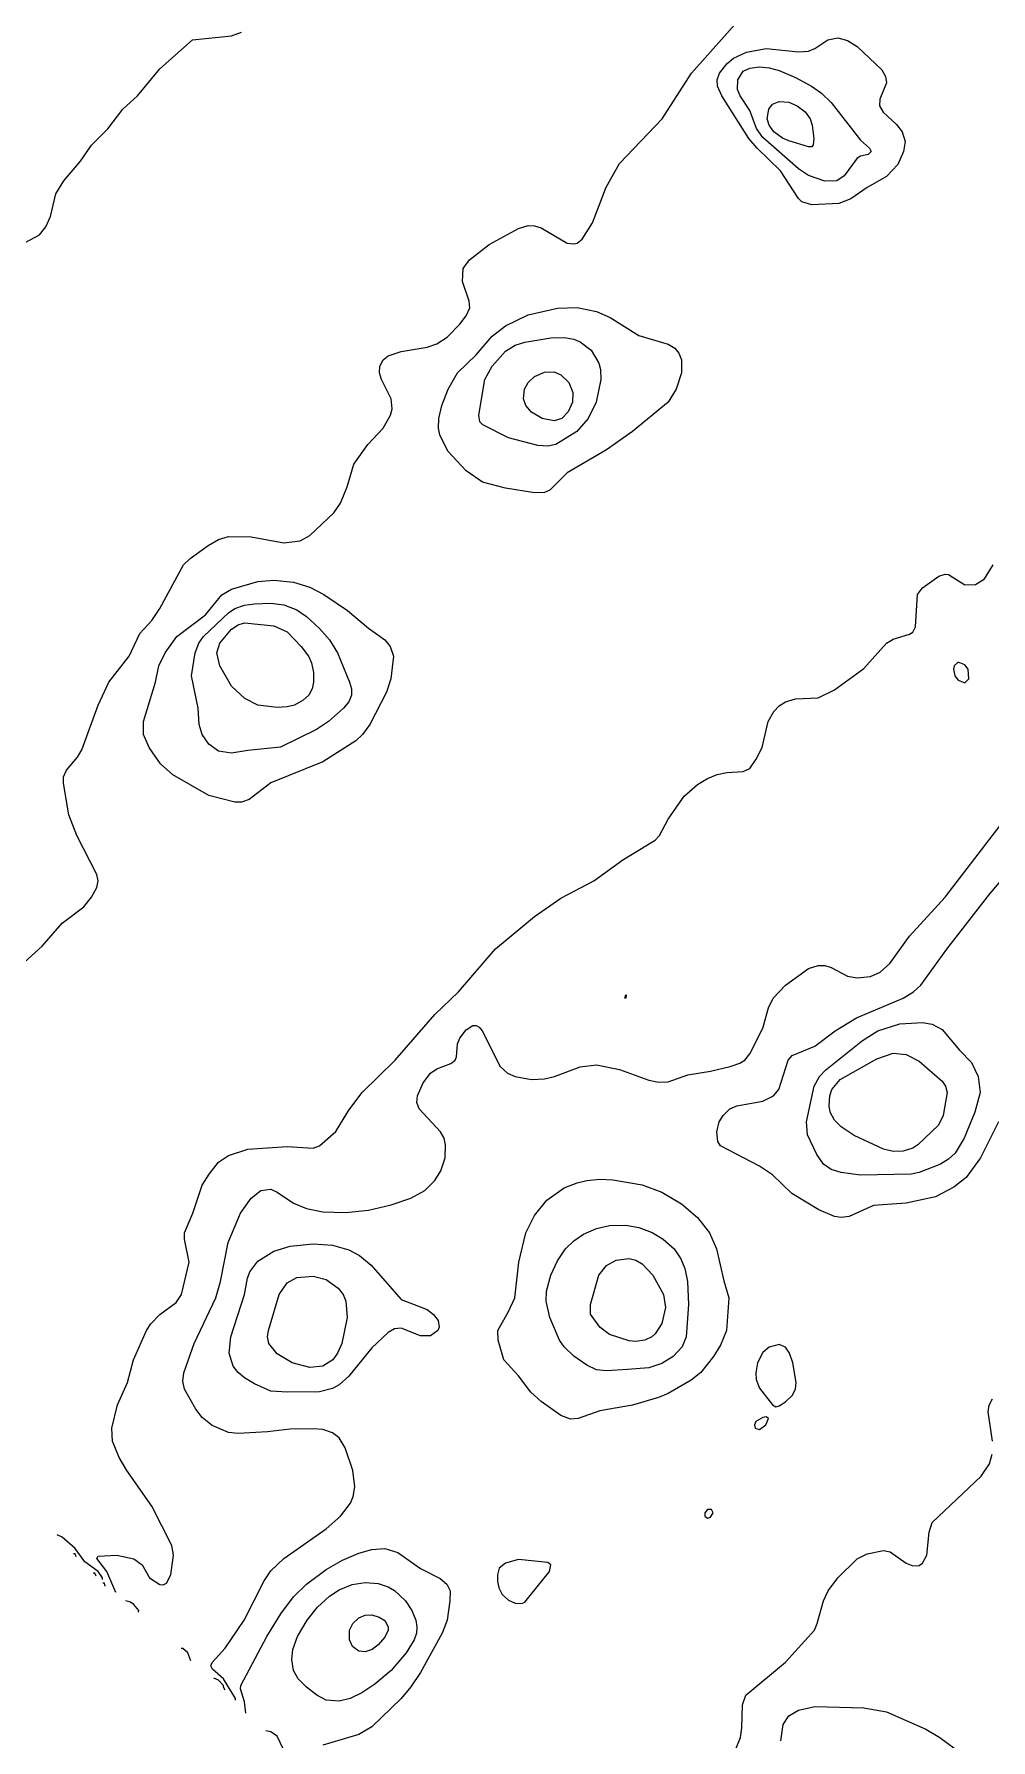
# Model space of a CAD drawing. Extents: x 474277 to 475042, y 254928 to 255625.
# Drawn here: x 474325.2 to 474347.71, y 255244.52 to 255284.68 of the extents above; entities that cross this region are included whole.
import ezdxf

# ---------------------------------------------------------------- set-up
doc = ezdxf.new("R2010")
doc.units = 0
doc.header["$MEASUREMENT"] = 0
doc.layers.add('BaseMapV2_DTM_export_MonNov09090547073261 — entities', color=1, linetype='CONTINUOUS')

msp = doc.modelspace()

# ---------------------------------------------------------------- linework, layer by layer
at = {"layer": 'BaseMapV2_DTM_export_MonNov09090547073261 — entities', "color": 15, "linetype": 'Continuous', "true_color": 0xb7484b}
for points in [[(474324.882, 255262.75, 92.5), (474325.385, 255263.21, 92.5), (474325.857, 255263.747, 92.5), (474326.367, 255264.131, 92.5), (474326.546, 255264.359, 92.5), (474326.673, 255264.591, 92.5), (474326.705, 255264.744, 92.5), (474326.674, 255264.897, 92.5), (474326.201, 255265.817, 92.5), (474326.01, 255266.3, 92.5), (474325.886, 255267.044, 92.5), (474325.89, 255267.198, 92.5), (474325.959, 255267.351, 92.5), (474326.221, 255267.658, 92.5), (474326.316, 255267.833, 92.5), (474326.703, 255268.884, 92.5), (474326.958, 255269.421, 92.5), (474327.432, 255270.035, 92.5), (474327.687, 255270.571, 92.5), (474327.964, 255270.878, 92.5), (474328.157, 255271.156, 92.5), (474328.711, 255272.182, 92.5), (474328.868, 255272.335, 92.5), (474329.295, 255272.642, 92.5), (474329.537, 255272.779, 92.5), (474329.767, 255272.855, 92.5), (474330.304, 255272.845, 92.5), (474331.07, 255272.705, 92.5), (474331.454, 255272.753, 92.5), (474331.684, 255272.876, 92.5), (474332.252, 255273.408, 92.5), (474332.409, 255273.638, 92.5), (474332.56, 255274.022, 92.5), (474332.718, 255274.558, 92.5), (474333.048, 255275.019, 92.5), (474333.411, 255275.402, 92.5), (474333.585, 255275.709, 92.5), (474333.621, 255275.862, 92.5), (474333.601, 255276.092, 92.5), (474333.373, 255276.552, 92.5), (474333.326, 255276.705, 92.5), (474333.331, 255276.859, 92.5), (474333.408, 255277.012, 92.5), (474333.524, 255277.103, 92.5), (474333.831, 255277.21, 92.5), (474334.444, 255277.311, 92.5), (474334.674, 255277.385, 92.5), (474334.919, 255277.549, 92.5), (474335.211, 255277.849, 92.5), (474335.364, 255278.045, 92.5), (474335.448, 255278.239, 92.5), (474335.436, 255278.392, 92.5), (474335.279, 255278.852, 92.5), (474335.294, 255279.159, 92.5), (474335.441, 255279.363, 92.5), (474335.901, 255279.727, 92.5), (474336.591, 255280.1, 92.5), (474336.821, 255280.175, 92.5), (474336.974, 255280.168, 92.5), (474337.128, 255280.122, 92.5), (474337.741, 255279.757, 92.5), (474337.895, 255279.739, 92.5), (474337.971, 255279.759, 92.5), (474338.095, 255279.849, 92.5), (474338.338, 255280.233, 92.5), (474338.653, 255281.076, 92.5), (474338.968, 255281.631, 92.5), (474339.972, 255282.686, 92.5), (474340.665, 255283.76, 92.5), (474341.882, 255285.127, 92.5)], [(474324.986, 255279.772, 92.25), (474325.32, 255279.958, 92.25), (474325.473, 255280.139, 92.25), (474325.579, 255280.386, 92.25), (474325.71, 255280.923, 92.25), (474325.899, 255281.229, 92.25), (474326.29, 255281.689, 92.25), (474326.546, 255282.067, 92.25), (474326.93, 255282.448, 92.25), (474327.282, 255282.916, 92.25), (474327.631, 255283.223, 92.25), (474328.157, 255283.862, 92.25), (474328.923, 255284.546, 92.25), (474329.844, 255284.641, 92.25), (474330.074, 255284.722, 92.25)], [(474344.133, 255280.693, 92.75), (474343.492, 255280.664, 92.75), (474343.262, 255280.731, 92.75), (474343.185, 255280.806, 92.75), (474342.757, 255281.459, 92.75), (474342.207, 255281.996, 92.75), (474342.012, 255282.226, 92.75), (474341.381, 255283.223, 92.75), (474341.277, 255283.453, 92.75), (474341.27, 255283.606, 92.75), (474341.322, 255283.76, 92.75), (474341.503, 255283.99, 92.75), (474341.652, 255284.117, 92.75), (474341.958, 255284.251, 92.75), (474342.418, 255284.339, 92.75), (474343.185, 255284.261, 92.75), (474343.415, 255284.276, 92.75), (474343.569, 255284.34, 92.75), (474343.875, 255284.547, 92.75), (474344.105, 255284.593, 92.75), (474344.335, 255284.533, 92.75), (474344.565, 255284.389, 92.75), (474345.14, 255283.836, 92.75), (474345.231, 255283.683, 92.75), (474345.254, 255283.53, 92.75), (474345.092, 255283.146, 92.75), (474345.084, 255282.993, 92.75), (474345.17, 255282.84, 92.75), (474345.485, 255282.555, 92.75), (474345.622, 255282.379, 92.75), (474345.69, 255282.149, 92.75), (474345.656, 255281.919, 92.75), (474345.52, 255281.613, 92.75), (474345.255, 255281.327, 92.75), (474344.795, 255281.072, 92.75), (474344.412, 255280.803, 92.75), (474344.133, 255280.693, 92.75)], [(474344.081, 255281.229, 93), (474343.799, 255281.22, 93), (474343.415, 255281.349, 93), (474343.185, 255281.508, 93), (474342.342, 255282.245, 93), (474342.196, 255282.456, 93), (474342.035, 255282.879, 93), (474341.81, 255283.223, 93), (474341.749, 255283.376, 93), (474341.756, 255283.606, 93), (474341.882, 255283.806, 93), (474342.035, 255283.88, 93), (474342.265, 255283.909, 93), (474342.495, 255283.887, 93), (474342.725, 255283.821, 93), (474343.109, 255283.661, 93), (474343.487, 255283.453, 93), (474343.722, 255283.292, 93), (474343.951, 255283.07, 93), (474344.642, 255282.185, 93), (474344.855, 255281.996, 93), (474344.891, 255281.919, 93), (474344.819, 255281.843, 93), (474344.642, 255281.809, 93), (474344.565, 255281.757, 93), (474344.259, 255281.345, 93), (474344.081, 255281.229, 93)], [(474343.53, 255282.073, 93.25), (474343.492, 255282.028, 93.25), (474343.415, 255282.029, 93.25), (474342.955, 255282.165, 93.25), (474342.802, 255282.227, 93.25), (474342.604, 255282.379, 93.25), (474342.488, 255282.533, 93.25), (474342.441, 255282.686, 93.25), (474342.487, 255282.916, 93.25), (474342.572, 255283.027, 93.25), (474342.725, 255283.093, 93.25), (474342.955, 255283.075, 93.25), (474343.15, 255282.993, 93.25), (474343.339, 255282.849, 93.25), (474343.453, 255282.686, 93.25), (474343.506, 255282.533, 93.25), (474343.545, 255282.226, 93.25), (474343.53, 255282.073, 93.25)], [(474337.33, 255273.945, 92.75), (474337.204, 255273.885, 92.75), (474336.974, 255273.879, 92.75), (474336.284, 255273.991, 92.75), (474335.748, 255274.128, 92.75), (474335.364, 255274.395, 92.75), (474334.933, 255274.865, 92.75), (474334.746, 255275.249, 92.75), (474334.714, 255275.402, 92.75), (474334.722, 255275.632, 92.75), (474334.79, 255275.939, 92.75), (474334.936, 255276.322, 92.75), (474335.16, 255276.705, 92.75), (474335.594, 255277.131, 92.75), (474335.978, 255277.568, 92.75), (474336.284, 255277.81, 92.75), (474336.821, 255278.069, 92.75), (474337.511, 255278.23, 92.75), (474337.971, 255278.243, 92.75), (474338.431, 255278.15, 92.75), (474338.754, 255278.009, 92.75), (474339.428, 255277.581, 92.75), (474340.118, 255277.382, 92.75), (474340.271, 255277.288, 92.75), (474340.368, 255277.165, 92.75), (474340.425, 255277.012, 92.75), (474340.43, 255276.705, 92.75), (474340.307, 255276.322, 92.75), (474340.119, 255276.015, 92.75), (474339.275, 255275.328, 92.75), (474338.661, 255274.895, 92.75), (474337.741, 255274.355, 92.75), (474337.33, 255273.945, 92.75)], [(474337.471, 255275.019, 93), (474337.281, 255274.976, 93), (474337.051, 255274.992, 93), (474336.361, 255275.172, 93), (474335.754, 255275.479, 93), (474335.686, 255275.555, 93), (474335.66, 255275.709, 93), (474335.803, 255276.552, 93), (474335.978, 255276.859, 93), (474336.284, 255277.215, 93), (474336.514, 255277.359, 93), (474336.744, 255277.43, 93), (474337.358, 255277.533, 93), (474337.665, 255277.54, 93), (474337.895, 255277.499, 93), (474338.048, 255277.439, 93), (474338.302, 255277.242, 93), (474338.485, 255276.935, 93), (474338.522, 255276.782, 93), (474338.527, 255276.552, 93), (474338.419, 255276.015, 93), (474338.234, 255275.632, 93), (474337.969, 255275.325, 93), (474337.471, 255275.019, 93)], [(474337.613, 255275.632, 93.25), (474337.434, 255275.572, 93.25), (474337.152, 255275.632, 93.25), (474336.898, 255275.782, 93.25), (474336.768, 255275.939, 93.25), (474336.708, 255276.092, 93.25), (474336.733, 255276.322, 93.25), (474336.821, 255276.479, 93.25), (474336.974, 255276.62, 93.25), (474337.204, 255276.719, 93.25), (474337.434, 255276.726, 93.25), (474337.588, 255276.662, 93.25), (474337.775, 255276.475, 93.25), (474337.872, 255276.245, 93.25), (474337.861, 255276.015, 93.25), (474337.763, 255275.785, 93.25), (474337.613, 255275.632, 93.25)], [(474327.121, 255247.99, 92.75), (474326.906, 255248.489, 92.75), (474326.672, 255248.795, 92.75), (474326.7, 255248.849, 92.75), (474327.142, 255248.872, 92.75), (474327.543, 255248.786, 92.75), (474327.736, 255248.642, 92.75), (474327.915, 255248.335, 92.75), (474328.157, 255248.179, 92.75), (474328.233, 255248.174, 92.75), (474328.31, 255248.213, 92.75), (474328.41, 255248.412, 92.75), (474328.479, 255248.872, 92.75), (474328.435, 255249.102, 92.75), (474327.968, 255250.022, 92.75), (474327.381, 255250.866, 92.75), (474327.2, 255251.172, 92.75), (474327.044, 255251.556, 92.75), (474327.026, 255251.862, 92.75), (474327.16, 255252.409, 92.75), (474327.395, 255252.936, 92.75), (474327.533, 255253.473, 92.75), (474327.841, 255254.163, 92.75), (474327.944, 255254.316, 92.75), (474328.157, 255254.54, 92.75), (474328.54, 255254.817, 92.75), (474328.661, 255255.006, 92.75), (474328.846, 255255.773, 92.75), (474328.734, 255256.31, 92.75), (474328.737, 255256.463, 92.75), (474328.932, 255256.923, 92.75), (474329.153, 255257.584, 92.75), (474329.312, 255257.843, 92.75), (474329.537, 255258.127, 92.75), (474329.767, 255258.279, 92.75), (474330.227, 255258.432, 92.75), (474331.147, 255258.494, 92.75), (474331.76, 255258.45, 92.75), (474331.914, 255258.505, 92.75), (474332.297, 255258.846, 92.75), (474332.604, 255259.348, 92.75), (474332.917, 255259.76, 92.75), (474333.693, 255260.527, 92.75), (474334.622, 255261.6, 92.75), (474335.181, 255262.137, 92.75), (474336.054, 255263.142, 92.75), (474336.974, 255263.907, 92.75), (474337.588, 255264.342, 92.75), (474338.366, 255264.744, 92.75), (474339.045, 255265.241, 92.75), (474339.811, 255265.704, 92.75), (474339.915, 255265.817, 92.75), (474340.114, 255266.201, 92.75), (474340.491, 255266.738, 92.75), (474340.808, 255267.018, 92.75), (474341.038, 255267.159, 92.75), (474341.268, 255267.247, 92.75), (474341.498, 255267.294, 92.75), (474341.882, 255267.317, 92.75), (474342.035, 255267.388, 92.75), (474342.188, 255267.611, 92.75), (474342.325, 255267.888, 92.75), (474342.469, 255268.501, 92.75), (474342.605, 255268.731, 92.75), (474342.725, 255268.865, 92.75), (474342.878, 255268.963, 92.75), (474343.109, 255269.032, 92.75), (474343.645, 255269.056, 92.75), (474344.029, 255269.246, 92.75), (474344.719, 255269.746, 92.75), (474345.255, 255270.343, 92.75), (474345.409, 255270.439, 92.75), (474345.792, 255270.553, 92.75), (474345.869, 255270.602, 92.75), (474345.935, 255270.725, 92.75), (474345.985, 255271.491, 92.75), (474346.096, 255271.645, 92.75), (474346.482, 255271.917, 92.75), (474346.636, 255271.967, 92.75), (474346.712, 255271.957, 92.75), (474347.096, 255271.717, 92.75), (474347.343, 255271.721, 92.75), (474347.556, 255271.858, 92.75), (474347.759, 255272.182, 92.75)], [(474330.254, 255266.661, 92.75), (474330.074, 255266.596, 92.75), (474329.92, 255266.601, 92.75), (474329.307, 255266.758, 92.75), (474328.463, 255267.241, 92.75), (474328.172, 255267.504, 92.75), (474327.902, 255267.888, 92.75), (474327.772, 255268.194, 92.75), (474327.773, 255268.501, 92.75), (474328.05, 255269.421, 92.75), (474328.134, 255269.805, 92.75), (474328.279, 255270.111, 92.75), (474328.558, 255270.495, 92.75), (474329.23, 255271.012, 92.75), (474329.613, 255271.483, 92.75), (474329.844, 255271.614, 92.75), (474330.457, 255271.791, 92.75), (474330.84, 255271.824, 92.75), (474331.3, 255271.774, 92.75), (474331.684, 255271.662, 92.75), (474332.011, 255271.491, 92.75), (474332.574, 255271.108, 92.75), (474333.064, 255270.691, 92.75), (474333.447, 255270.423, 92.75), (474333.577, 255270.265, 92.75), (474333.651, 255270.035, 92.75), (474333.593, 255269.498, 92.75), (474333.485, 255269.191, 92.75), (474333.099, 255268.424, 92.75), (474332.927, 255268.194, 92.75), (474332.764, 255268.041, 92.75), (474331.99, 255267.546, 92.75), (474330.764, 255267.051, 92.75), (474330.254, 255266.661, 92.75)], [(474330.228, 255267.811, 93), (474329.844, 255267.754, 93), (474329.537, 255267.796, 93), (474329.311, 255267.964, 93), (474329.154, 255268.194, 93), (474329.077, 255268.424, 93), (474329.054, 255268.808, 93), (474328.903, 255269.575, 93), (474328.985, 255270.111, 93), (474329.074, 255270.341, 93), (474329.186, 255270.495, 93), (474329.767, 255271.055, 93), (474329.92, 255271.16, 93), (474330.15, 255271.238, 93), (474330.38, 255271.268, 93), (474330.764, 255271.283, 93), (474331.07, 255271.247, 93), (474331.377, 255271.128, 93), (474331.607, 255270.972, 93), (474331.914, 255270.685, 93), (474332.145, 255270.418, 93), (474332.332, 255270.111, 93), (474332.614, 255269.421, 93), (474332.661, 255269.268, 93), (474332.662, 255269.114, 93), (474332.603, 255268.961, 93), (474332.479, 255268.808, 93), (474332.122, 255268.501, 93), (474331.837, 255268.31, 93), (474330.994, 255267.89, 93), (474330.228, 255267.811, 93)], [(474331.324, 255268.884, 93.25), (474331.147, 255268.839, 93.25), (474330.917, 255268.826, 93.25), (474330.457, 255268.88, 93.25), (474330.154, 255269.038, 93.25), (474329.844, 255269.329, 93.25), (474329.563, 255269.805, 93.25), (474329.498, 255270.111, 93.25), (474329.565, 255270.341, 93.25), (474329.844, 255270.668, 93.25), (474329.997, 255270.772, 93.25), (474330.15, 255270.817, 93.25), (474330.84, 255270.748, 93.25), (474331.147, 255270.609, 93.25), (474331.482, 255270.265, 93.25), (474331.651, 255270.035, 93.25), (474331.722, 255269.881, 93.25), (474331.772, 255269.651, 93.25), (474331.771, 255269.421, 93.25), (474331.737, 255269.268, 93.25), (474331.657, 255269.114, 93.25), (474331.53, 255268.998, 93.25), (474331.324, 255268.884, 93.25)], [(474347.096, 255269.407, 92.75), (474347.187, 255269.498, 92.75), (474347.175, 255269.728, 92.75), (474347.096, 255269.832, 92.75), (474346.942, 255269.891, 92.75), (474346.847, 255269.805, 92.75), (474346.832, 255269.728, 92.75), (474346.862, 255269.575, 92.75), (474346.942, 255269.472, 92.75), (474347.096, 255269.407, 92.75)], [(474344.37, 255256.846, 93.25), (474344.182, 255256.821, 93.25), (474344.029, 255256.843, 93.25), (474343.66, 255257, 93.25), (474343.028, 255257.383, 93.25), (474342.572, 255257.824, 93.25), (474342.265, 255258.032, 93.25), (474341.345, 255258.509, 93.25), (474341.285, 255258.61, 93.25), (474341.264, 255258.84, 93.25), (474341.317, 255259.07, 93.25), (474341.407, 255259.223, 93.25), (474341.569, 255259.377, 93.25), (474341.728, 255259.453, 93.25), (474342.342, 255259.559, 93.25), (474342.597, 255259.683, 93.25), (474342.717, 255259.837, 93.25), (474342.938, 255260.527, 93.25), (474343.032, 255260.633, 93.25), (474343.569, 255260.851, 93.25), (474344.041, 255261.217, 93.25), (474344.545, 255261.524, 93.25), (474345.646, 255261.984, 93.25), (474345.889, 255262.137, 93.25), (474346.058, 255262.29, 93.25), (474346.672, 255263.134, 93.25), (474347.687, 255264.437, 93.25), (474349.473, 255266.542, 93.25)], [(474329.938, 255245.46, 93), (474329.938, 255245.498, 93), (474329.651, 255245.958, 93), (474329.392, 255246.188, 93), (474329.355, 255246.265, 93), (474329.388, 255246.342, 93), (474329.69, 255246.683, 93), (474330.14, 255247.338, 93), (474330.61, 255248.27, 93), (474330.764, 255248.502, 93), (474331.07, 255248.795, 93), (474332.067, 255249.494, 93), (474332.409, 255249.792, 93), (474332.64, 255250.099, 93), (474332.704, 255250.252, 93), (474332.742, 255250.482, 93), (474332.692, 255250.866, 93), (474332.519, 255251.402, 93), (474332.378, 255251.632, 93), (474332.22, 255251.748, 93), (474331.99, 255251.828, 93), (474331.76, 255251.845, 93), (474331.224, 255251.84, 93), (474330.687, 255251.771, 93), (474329.997, 255251.738, 93), (474329.767, 255251.761, 93), (474329.383, 255251.926, 93), (474329.153, 255252.111, 93), (474329, 255252.307, 93), (474328.739, 255252.782, 93), (474328.693, 255252.966, 93), (474328.716, 255253.166, 93), (474328.962, 255253.856, 93), (474329.475, 255254.929, 93), (474329.585, 255255.313, 93), (474329.763, 255256.233, 93), (474330.051, 255256.923, 93), (474330.304, 255257.275, 93), (474330.534, 255257.456, 93), (474330.764, 255257.485, 93), (474330.917, 255257.418, 93), (474331.3, 255257.155, 93), (474331.607, 255257.029, 93), (474331.99, 255256.952, 93), (474332.527, 255256.937, 93), (474333.064, 255256.997, 93), (474333.601, 255257.116, 93), (474334.061, 255257.272, 93), (474334.392, 255257.46, 93), (474334.627, 255257.69, 93), (474334.77, 255257.92, 93), (474334.868, 255258.226, 93), (474334.88, 255258.533, 93), (474334.841, 255258.687, 93), (474334.756, 255258.84, 93), (474334.258, 255259.377, 93), (474334.203, 255259.53, 93), (474334.214, 255259.683, 93), (474334.353, 255259.99, 93), (474334.522, 255260.22, 93), (474334.674, 255260.323, 93), (474335.004, 255260.45, 93), (474335.102, 255260.527, 93), (474335.134, 255260.603, 93), (474335.16, 255260.91, 93), (474335.211, 255261.039, 93), (474335.364, 255261.235, 93), (474335.518, 255261.34, 93), (474335.594, 255261.342, 93), (474335.671, 255261.299, 93), (474335.735, 255261.217, 93), (474336.16, 255260.373, 93), (474336.338, 255260.22, 93), (474336.519, 255260.143, 93), (474336.898, 255260.072, 93), (474337.204, 255260.086, 93), (474337.439, 255260.143, 93), (474338.048, 255260.367, 93), (474338.431, 255260.412, 93), (474338.968, 255260.308, 93), (474339.658, 255260.05, 93), (474339.888, 255260.009, 93), (474340.118, 255260.013, 93), (474340.578, 255260.18, 93), (474341.115, 255260.264, 93), (474341.575, 255260.376, 93), (474341.805, 255260.452, 93), (474341.922, 255260.527, 93), (474342.035, 255260.672, 93), (474342.342, 255261.279, 93), (474342.479, 255261.754, 93), (474342.588, 255261.984, 93), (474342.877, 255262.29, 93), (474343.415, 255262.683, 93), (474343.645, 255262.753, 93), (474343.799, 255262.751, 93), (474343.952, 255262.703, 93), (474344.335, 255262.504, 93), (474344.565, 255262.461, 93), (474344.872, 255262.497, 93), (474345.102, 255262.597, 93), (474345.332, 255262.803, 93), (474345.794, 255263.44, 93), (474346.633, 255264.361, 93), (474347.927, 255266.047, 93)], [(474339.123, 255261.984, 93), (474339.094, 255261.984, 93), (474339.121, 255262.064, 93), (474339.126, 255262.06, 93), (474339.123, 255261.984, 93)], [(474345.829, 255257.843, 93.5), (474344.642, 255257.82, 93.5), (474344.182, 255257.883, 93.5), (474343.952, 255257.952, 93.5), (474343.772, 255258.073, 93.5), (474343.611, 255258.303, 93.5), (474343.395, 255258.763, 93.5), (474343.372, 255259.07, 93.5), (474343.553, 255259.913, 93.5), (474343.679, 255260.143, 93.5), (474343.824, 255260.297, 93.5), (474344.687, 255260.987, 93.5), (474345.052, 255261.217, 93.5), (474345.562, 255261.377, 93.5), (474346.099, 255261.412, 93.5), (474346.33, 255261.37, 93.5), (474346.559, 255261.243, 93.5), (474346.967, 255260.757, 93.5), (474347.249, 255260.473, 93.5), (474347.411, 255260.143, 93.5), (474347.455, 255259.76, 93.5), (474347.33, 255259.3, 93.5), (474347.079, 255258.687, 93.5), (474346.866, 255258.337, 93.5), (474346.712, 255258.191, 93.5), (474346.521, 255258.073, 93.5), (474346.022, 255257.883, 93.5), (474345.829, 255257.843, 93.5)], [(474345.647, 255258.38, 93.75), (474345.409, 255258.378, 93.75), (474345.179, 255258.428, 93.75), (474344.489, 255258.748, 93.75), (474344.182, 255258.956, 93.75), (474344.029, 255259.114, 93.75), (474343.929, 255259.3, 93.75), (474343.903, 255259.453, 93.75), (474343.918, 255259.683, 93.75), (474343.965, 255259.837, 93.75), (474344.159, 255260.067, 93.75), (474345.025, 255260.557, 93.75), (474345.409, 255260.688, 93.75), (474345.716, 255260.66, 93.75), (474346.022, 255260.498, 93.75), (474346.559, 255260.03, 93.75), (474346.639, 255259.913, 93.75), (474346.678, 255259.76, 93.75), (474346.583, 255259.223, 93.75), (474346.472, 255258.993, 93.75), (474345.992, 255258.533, 93.75), (474345.869, 255258.455, 93.75), (474345.647, 255258.38, 93.75)], [(474347.886, 255259.07, 93.25), (474347.467, 255258.226, 93.25), (474347.13, 255257.766, 93.25), (474346.838, 255257.536, 93.25), (474346.406, 255257.309, 93.25), (474345.716, 255257.162, 93.25), (474344.949, 255257.1, 93.25), (474344.37, 255256.846, 93.25)], [(474337.994, 255252.092, 93.25), (474337.818, 255252.074, 93.25), (474337.588, 255252.161, 93.25), (474337.128, 255252.486, 93.25), (474336.885, 255252.706, 93.25), (474336.591, 255253.097, 93.25), (474336.248, 255253.473, 93.25), (474336.117, 255253.933, 93.25), (474336.108, 255254.163, 93.25), (474336.361, 255254.606, 93.25), (474336.504, 255254.929, 93.25), (474336.603, 255255.773, 93.25), (474336.77, 255256.463, 93.25), (474336.974, 255256.865, 93.25), (474337.264, 255257.23, 93.25), (474337.665, 255257.516, 93.25), (474337.971, 255257.64, 93.25), (474338.201, 255257.694, 93.25), (474338.508, 255257.722, 93.25), (474338.815, 255257.708, 93.25), (474339.505, 255257.587, 93.25), (474339.965, 255257.418, 93.25), (474340.425, 255257.141, 93.25), (474340.808, 255256.823, 93.25), (474341.087, 255256.463, 93.25), (474341.253, 255256.08, 93.25), (474341.422, 255255.326, 93.25), (474341.546, 255254.929, 93.25), (474341.489, 255254.163, 93.25), (474341.345, 255253.812, 93.25), (474341.184, 255253.549, 93.25), (474340.885, 255253.172, 93.25), (474340.655, 255252.988, 93.25), (474340.118, 255252.674, 93.25), (474339.888, 255252.582, 93.25), (474339.275, 255252.405, 93.25), (474338.508, 255252.269, 93.25), (474337.994, 255252.092, 93.25)], [(474339.156, 255253.243, 93.5), (474338.661, 255253.213, 93.5), (474338.431, 255253.238, 93.5), (474338.201, 255253.347, 93.5), (474337.895, 255253.557, 93.5), (474337.668, 255253.779, 93.5), (474337.556, 255253.933, 93.5), (474337.329, 255254.469, 93.5), (474337.244, 255254.853, 93.5), (474337.25, 255255.083, 93.5), (474337.356, 255255.466, 93.5), (474337.511, 255255.804, 93.5), (474337.698, 255256.08, 93.5), (474337.895, 255256.274, 93.5), (474338.125, 255256.429, 93.5), (474338.431, 255256.559, 93.5), (474338.738, 255256.629, 93.5), (474339.121, 255256.64, 93.5), (474339.428, 255256.586, 93.5), (474339.735, 255256.468, 93.5), (474340, 255256.31, 93.5), (474340.255, 255256.08, 93.5), (474340.413, 255255.85, 93.5), (474340.507, 255255.619, 93.5), (474340.572, 255255.313, 93.5), (474340.597, 255254.776, 93.5), (474340.541, 255254.009, 93.5), (474340.446, 255253.779, 93.5), (474340.235, 255253.549, 93.5), (474339.965, 255253.383, 93.5), (474339.658, 255253.285, 93.5), (474339.156, 255253.243, 93.5)], [(474331.16, 255252.706, 93.25), (474330.764, 255252.733, 93.25), (474330.38, 255252.904, 93.25), (474330.15, 255253.044, 93.25), (474329.997, 255253.168, 93.25), (474329.883, 255253.319, 93.25), (474329.787, 255253.626, 93.25), (474329.828, 255254.009, 93.25), (474330.147, 255255.006, 93.25), (474330.217, 255255.389, 93.25), (474330.273, 255255.543, 93.25), (474330.457, 255255.79, 93.25), (474330.84, 255256.027, 93.25), (474331.224, 255256.145, 93.25), (474331.76, 255256.197, 93.25), (474332.22, 255256.169, 93.25), (474332.604, 255256.061, 93.25), (474332.854, 255255.926, 93.25), (474333.129, 255255.696, 93.25), (474333.831, 255254.891, 93.25), (474334.444, 255254.652, 93.25), (474334.597, 255254.534, 93.25), (474334.705, 255254.393, 93.25), (474334.728, 255254.239, 93.25), (474334.695, 255254.163, 93.25), (474334.521, 255254.037, 93.25), (474334.291, 255254.034, 93.25), (474333.831, 255254.219, 93.25), (474333.677, 255254.199, 93.25), (474333.524, 255254.112, 93.25), (474333.141, 255253.756, 93.25), (474332.604, 255253.082, 93.25), (474332.374, 255252.882, 93.25), (474332.22, 255252.794, 93.25), (474331.914, 255252.716, 93.25), (474331.16, 255252.706, 93.25)], [(474339.566, 255253.933, 93.75), (474339.351, 255253.904, 93.75), (474339.198, 255253.918, 93.75), (474338.738, 255254.068, 93.75), (474338.507, 255254.239, 93.75), (474338.286, 255254.546, 93.75), (474338.288, 255254.776, 93.75), (474338.486, 255255.466, 93.75), (474338.661, 255255.689, 93.75), (474338.891, 255255.818, 93.75), (474339.198, 255255.852, 93.75), (474339.351, 255255.815, 93.75), (474339.505, 255255.732, 93.75), (474339.754, 255255.466, 93.75), (474340.006, 255255.006, 93.75), (474340.052, 255254.699, 93.75), (474339.965, 255254.329, 93.75), (474339.811, 255254.08, 93.75), (474339.732, 255254.009, 93.75), (474339.566, 255253.933, 93.75)], [(474331.991, 255253.319, 93.5), (474331.684, 255253.288, 93.5), (474331.27, 255253.396, 93.5), (474330.917, 255253.615, 93.5), (474330.717, 255253.856, 93.5), (474330.69, 255254.009, 93.5), (474330.71, 255254.163, 93.5), (474330.96, 255255.006, 93.5), (474331.147, 255255.283, 93.5), (474331.377, 255255.408, 93.5), (474331.76, 255255.436, 93.5), (474332.067, 255255.365, 93.5), (474332.351, 255255.159, 93.5), (474332.466, 255255.006, 93.5), (474332.533, 255254.853, 93.5), (474332.566, 255254.469, 93.5), (474332.435, 255253.856, 93.5), (474332.338, 255253.626, 93.5), (474332.229, 255253.473, 93.5), (474331.991, 255253.319, 93.5)], [(474342.725, 255252.388, 93), (474342.878, 255252.485, 93), (474343.032, 255252.634, 93), (474343.109, 255252.782, 93), (474343.123, 255252.936, 93), (474343.05, 255253.396, 93), (474342.971, 255253.626, 93), (474342.878, 255253.77, 93), (474342.725, 255253.831, 93), (474342.495, 255253.768, 93), (474342.342, 255253.64, 93), (474342.215, 255253.396, 93), (474342.178, 255253.166, 93), (474342.188, 255253.008, 93), (474342.265, 255252.805, 93), (474342.572, 255252.413, 93), (474342.648, 255252.366, 93), (474342.725, 255252.388, 93)], [(474347.75, 255251.556, 93.25), (474347.642, 255252.246, 93.25), (474347.67, 255252.399, 93.25), (474347.746, 255252.552, 93.25)], [(474342.265, 255251.832, 93), (474342.414, 255251.939, 93), (474342.479, 255252.092, 93), (474342.418, 255252.126, 93), (474342.342, 255252.116, 93), (474342.181, 255252.016, 93), (474342.15, 255251.939, 93), (474342.164, 255251.862, 93), (474342.265, 255251.832, 93)], [(474341.504, 255243.811, 93.25), (474341.814, 255244.578, 93.25), (474341.847, 255244.808, 93.25), (474341.862, 255245.345, 93.25), (474341.945, 255245.575, 93.25), (474342.878, 255246.35, 93.25), (474343.555, 255247.108, 93.25), (474343.624, 255247.262, 93.25), (474343.772, 255247.799, 93.25), (474343.876, 255248.029, 93.25), (474344.105, 255248.339, 93.25), (474344.565, 255248.789, 93.25), (474344.795, 255248.905, 93.25), (474345.179, 255248.979, 93.25), (474345.339, 255248.949, 93.25), (474345.716, 255248.685, 93.25), (474345.869, 255248.618, 93.25), (474346.022, 255248.629, 93.25), (474346.099, 255248.682, 93.25), (474346.201, 255248.872, 93.25), (474346.254, 255249.409, 93.25), (474346.33, 255249.639, 93.25), (474347.479, 255250.735, 93.25), (474347.675, 255251.019, 93.25), (474347.736, 255251.249, 93.25)], [(474341.115, 255249.769, 93), (474341.17, 255249.869, 93), (474341.134, 255249.945, 93), (474341.038, 255249.947, 93), (474340.978, 255249.869, 93), (474340.981, 255249.792, 93), (474341.038, 255249.744, 93), (474341.115, 255249.769, 93)], [(474326.806, 255248.297, 92.5), (474326.807, 255248.335, 92.5), (474326.701, 255248.489, 92.5), (474326.393, 255248.718, 92.5), (474326.166, 255249.025, 92.5), (474325.856, 255249.298, 92.5), (474325.741, 255249.348, 92.5)], [(474326.188, 255248.834, 92.25), (474326.163, 255248.904, 92.25), (474326.125, 255248.904, 92.25)], [(474330.176, 255245.153, 93.25), (474330.145, 255245.422, 93.25), (474330.05, 255245.728, 93.25), (474330.062, 255245.805, 93.25), (474330.673, 255246.955, 93.25), (474331, 255247.492, 93.25), (474331.3, 255247.889, 93.25), (474331.607, 255248.19, 93.25), (474332.067, 255248.534, 93.25), (474332.451, 255248.757, 93.25), (474332.834, 255248.92, 93.25), (474333.141, 255249.006, 93.25), (474333.447, 255249.025, 93.25), (474333.754, 255248.936, 93.25), (474334.291, 255248.555, 93.25), (474334.751, 255248.326, 93.25), (474334.904, 255248.192, 93.25), (474334.982, 255248.029, 93.25), (474334.981, 255247.799, 93.25), (474334.914, 255247.338, 93.25), (474334.801, 255247.032, 93.25), (474334.291, 255246.107, 93.25), (474334.061, 255245.774, 93.25), (474333.831, 255245.501, 93.25), (474333.141, 255244.827, 93.25), (474332.834, 255244.65, 93.25), (474331.99, 255244.396, 93.25)], [(474326.66, 255248.374, 92.25), (474326.623, 255248.451, 92.25), (474326.585, 255248.451, 92.25)], [(474336.744, 255247.767, 93), (474337.323, 255248.489, 93), (474337.352, 255248.642, 93), (474337.281, 255248.702, 93), (474336.591, 255248.773, 93), (474336.284, 255248.684, 93), (474336.139, 255248.565, 93), (474336.096, 255248.412, 93), (474336.101, 255248.259, 93), (474336.131, 255248.102, 93), (474336.208, 255247.946, 93), (474336.361, 255247.814, 93), (474336.514, 255247.744, 93), (474336.668, 255247.733, 93), (474336.744, 255247.767, 93)], [(474326.866, 255248.144, 92.5), (474326.853, 255248.213, 92.5), (474326.815, 255248.213, 92.5)], [(474332.634, 255245.498, 93.5), (474332.374, 255245.438, 93.5), (474332.067, 255245.46, 93.5), (474331.845, 255245.575, 93.5), (474331.607, 255245.76, 93.5), (474331.411, 255245.958, 93.5), (474331.3, 255246.16, 93.5), (474331.257, 255246.418, 93.5), (474331.285, 255246.648, 93.5), (474331.395, 255246.955, 93.5), (474331.618, 255247.338, 93.5), (474331.861, 255247.645, 93.5), (474332.144, 255247.904, 93.5), (474332.374, 255248.058, 93.5), (474332.681, 255248.181, 93.5), (474332.987, 255248.23, 93.5), (474333.294, 255248.204, 93.5), (474333.524, 255248.127, 93.5), (474333.677, 255248.04, 93.5), (474333.935, 255247.799, 93.5), (474334.084, 255247.568, 93.5), (474334.178, 255247.338, 93.5), (474334.205, 255247.185, 93.5), (474334.192, 255247.032, 93.5), (474334.135, 255246.878, 93.5), (474333.952, 255246.572, 93.5), (474333.601, 255246.156, 93.5), (474333.217, 255245.835, 93.5), (474332.911, 255245.634, 93.5), (474332.634, 255245.498, 93.5)], [(474327.653, 255247.53, 92.75), (474327.657, 255247.568, 92.75), (474327.543, 255247.711, 92.75), (474327.467, 255247.768, 92.75), (474327.352, 255247.8, 92.75)], [(474333.148, 255246.648, 93.75), (474332.987, 255246.593, 93.75), (474332.834, 255246.615, 93.75), (474332.691, 255246.725, 93.75), (474332.616, 255246.878, 93.75), (474332.616, 255247.108, 93.75), (474332.692, 255247.262, 93.75), (474332.834, 255247.4, 93.75), (474332.987, 255247.461, 93.75), (474333.141, 255247.464, 93.75), (474333.314, 255247.415, 93.75), (474333.447, 255247.333, 93.75), (474333.528, 255247.185, 93.75), (474333.524, 255247.108, 93.75), (474333.447, 255246.944, 93.75), (474333.294, 255246.761, 93.75), (474333.148, 255246.648, 93.75)], [(474328.884, 255246.38, 92.75), (474328.812, 255246.572, 92.75), (474328.693, 255246.678, 92.75), (474328.655, 255246.676, 92.75)], [(474329.651, 255245.767, 92.75), (474329.65, 255245.805, 92.75), (474329.537, 255245.929, 92.75), (474329.422, 255245.974, 92.75)], [(474329.693, 255245.69, 92.75), (474329.652, 255245.761, 92.75)], [(474342.764, 255244.501, 93.5), (474342.819, 255244.885, 93.5), (474342.955, 255245.092, 93.5), (474343.185, 255245.222, 93.5), (474343.569, 255245.309, 93.5), (474344.719, 255245.281, 93.5), (474345.255, 255245.18, 93.5), (474346.176, 255244.776, 93.5), (474346.51, 255244.578, 93.5), (474347.019, 255244.206, 93.5)], [(474331.058, 255244.31, 93.25), (474330.917, 255244.611, 93.25), (474330.764, 255244.713, 93.25), (474330.649, 255244.734, 93.25)]]:
    msp.add_polyline3d(points, dxfattribs=at)

doc.saveas('drawing.dxf')
